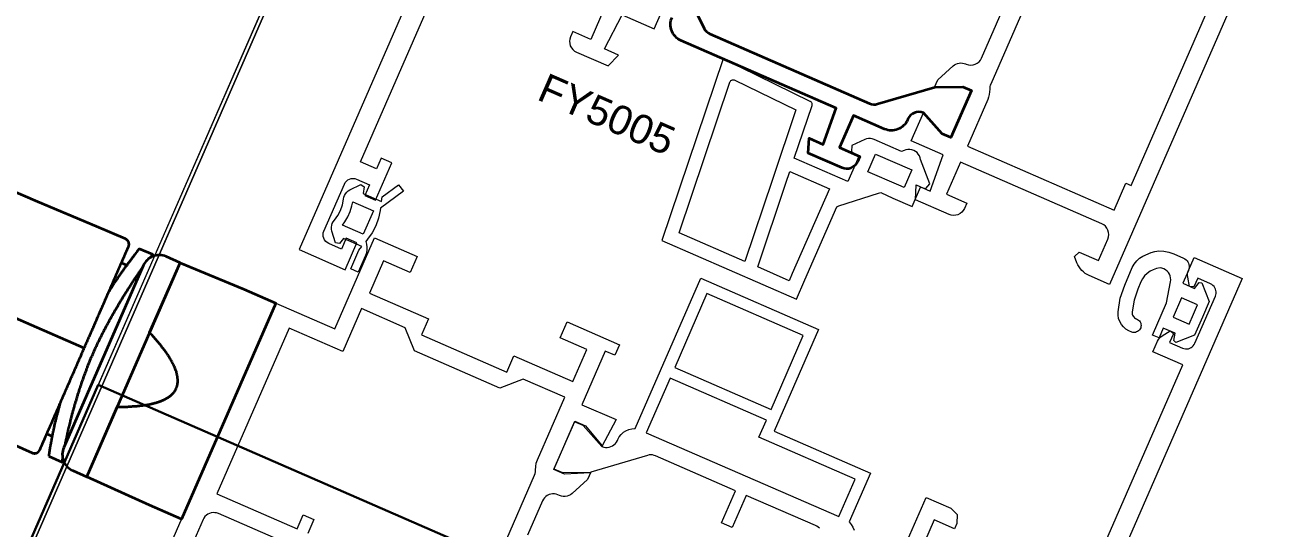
# Model space of a CAD drawing. Header units: millimetres. Extents: x -37281 to 954596, y -59787 to 956680.
# Drawn here: x 7308.6 to 7415.7, y -10762.8 to -10719.7 of the extents above; entities that cross this region are included whole.
import ezdxf

# ---------------------------------------------------------------- set-up
doc = ezdxf.new("R2010")
doc.units = ezdxf.units.MM
doc.header["$MEASUREMENT"] = 0
doc.linetypes.add('Dot & Dashed', pattern=[670.277762, 352.777767, -176.388884, 0, -141.111112])
for name, color, linetype, lineweight in [('0_Pen_No__2', 8, 'Continuous', 15), ('0_Pen_No__6', 7, 'Continuous', 35), ('0_Pen_No__7', 7, 'Continuous', 35), ('0_Pen_No__9', 7, 'Continuous', 13), ('New_A-20-M_Roof_Pen_No__93', 8, 'Continuous', 13), ('New_A-25-M_Curtain_Wall_Pen_No__90', 8, 'Continuous', 20), ('New_A-25-M_Wall_Ext_Pen_No__87', 8, 'Continuous', 20), ('New_ArchiCAD Windows_Pen_No__3', 7, 'Continuous', 18)]:
    doc.layers.add(name, color=color, linetype=linetype, lineweight=lineweight)
for name, color, linetype in [('New_A-20-M_Roof', 7, 'Continuous'), ('New_A-25-M_Curtain_Wall', 7, 'Continuous'), ('New_A-25-M_Wall_Ext', 7, 'Continuous'), ('New_ArchiCAD Windows', 7, 'Continuous')]:
    doc.layers.add(name, color=color, linetype=linetype)
doc.layers.add('New_A-25-M_Curtain_Wall_Pen_No__69', color=7, linetype='Continuous', lineweight=20, true_color=0x606060)
doc.layers.add('New_ArchiCAD Windows_Pen_No__23', color=7, linetype='Continuous', lineweight=30, true_color=0x2a2a2a)
doc.styles.add('GENERATED_STYLE_3', font='')
doc.styles.get('GENERATED_STYLE_3').set_extended_font_data('Arial')

# ---------------------------------------------------------------- blocks, each defined once
blk = doc.blocks.new('Wall_2_3', base_point=(10092.6, -4631.3))
at = {"layer": 'New_A-25-M_Wall_Ext_Pen_No__87', "linetype": 'Continuous', "flags": 128}
blk.add_lwpolyline([(10000.93, -4591.33), (2142.47, -22613.27)], dxfattribs=at)
blk = doc.blocks.new('Wall_4_3', base_point=(9982.59, -4632.6))
at = {"layer": 'New_A-25-M_Wall_Ext_Pen_No__87', "linetype": 'Continuous', "flags": 128}
blk.add_lwpolyline([(4871.77, -16353.33), (9982.59, -4632.6)], dxfattribs=at)
blk = doc.blocks.new('Triple Window 19[16]_3')
at = {"layer": 'New_ArchiCAD Windows_Pen_No__23', "linetype": 'Continuous'}
for p, q in [((7314.85, -10750.57), (7289.87, -10807.86)), ((7489.01, -10826.51), (7314.85, -10750.57))]:
    blk.add_line(p, q, dxfattribs=at)
at = {"layer": 'New_ArchiCAD Windows_Pen_No__3', "linetype": 'Continuous'}
blk.add_line((7652.4, -9976.46), (7314.85, -10750.57), dxfattribs=at)
blk = doc.blocks.new('Wall_139_3', base_point=(10165.92, -4712.54))
at = {"layer": 'New_ArchiCAD Windows', "color": 251, "linetype": 'Continuous', "lineweight": 20, "true_color": 0x606060}
blk.add_blockref('Triple Window 19[16]_3', (0, 0), dxfattribs=at)
blk = doc.blocks.new('Morph_1_3')
at = {"layer": 'New_A-20-M_Roof_Pen_No__93', "linetype": 'Continuous', "flags": 128}
blk.add_lwpolyline([(2064.53, -22792.01), (10012.82, -4564.06)], dxfattribs=at)
blk = doc.blocks.new('Beam_4_3', base_point=(10000.93, -4591.33))
at = {"layer": 'New_A-25-M_Curtain_Wall_Pen_No__69', "linetype": 'Dot & Dashed'}
blk.add_line((10000.93, -4591.33), (2142.47, -22613.27), dxfattribs=at)
at = {"layer": 'New_A-25-M_Curtain_Wall_Pen_No__90', "linetype": 'Continuous'}
blk.add_line((10000.93, -4591.33), (2142.47, -22613.27), dxfattribs=at)

msp = doc.modelspace()

# ---------------------------------------------------------------- linework, layer by layer
at = {"layer": '0_Pen_No__2', "linetype": 'Continuous', "flags": 128}
for points in [[(7396, -10592.31), (7332.05, -10738.97), (7335.99, -10740.69), (7336.99, -10738.4), (7336.07, -10738), (7335.67, -10738.92), (7334.58, -10738.44, -0.414214), (7334.16, -10737.39), (7335.92, -10733.35, -0.414214), (7336.97, -10732.94), (7338.07, -10733.42), (7337.67, -10734.34), (7338.59, -10734.73), (7339.99, -10731.53), (7339.07, -10731.13), (7338.67, -10732.04), (7337.3, -10731.44), (7345.09, -10713.57, -0.414214)], [(7445.41, -10641.13), (7401.44, -10741.96), (7399.7, -10741.2, -0.198912), (7398.64, -10740.1), (7398.43, -10739.57), (7398.83, -10739.18), (7400.48, -10739.9), (7401.28, -10738.07, 0.414214), (7400.77, -10736.75), (7388.67, -10731.48), (7387.47, -10734.23), (7389.21, -10734.99), (7389.01, -10735.45, -0.414214), (7387.69, -10735.96), (7384.81, -10734.7), (7384.88, -10733.43), (7386.08, -10733.95), (7387.2, -10730.84), (7384.45, -10729.64), (7385.49, -10727.26), (7387.11, -10729.05), (7387.84, -10729.37), (7389.6, -10725.34), (7388.86, -10725.02), (7386.45, -10725.06), (7386.73, -10724.42), (7388.04, -10723.23, -0.294108), (7389.11, -10723.06), (7389.17, -10723.08, 0.414214), (7390.48, -10722.56), (7423.74, -10646.3, 0.414214)], [(7426.16, -10644.99, 0.112281), (7425.9, -10645.35), (7391.26, -10724.79, 0.112281), (7391.17, -10725.22, -0.112281), (7391, -10726.12), (7389.27, -10730.1), (7401.82, -10735.58), (7402.82, -10733.29), (7403.28, -10733.49), (7440.45, -10648.24), (7439.99, -10648.04), (7440.99, -10645.75), (7429.31, -10640.65)], [(7358.23, -10718.21), (7357.03, -10720.96), (7355.48, -10720.28), (7355.28, -10720.74, 0.414214), (7355.79, -10722.05), (7358.5, -10723.23), (7359.38, -10722.31), (7358.18, -10721.78), (7359.7, -10718.85), (7362.45, -10720.05), (7363.49, -10717.66)]]:
    msp.add_lwpolyline(points, format="xyb", dxfattribs=at)
for points in [[(7320.86, -10764.64), (7330.05, -10743.56), (7335.09, -10745.76), (7338.49, -10737.96), (7342.16, -10739.56), (7341.56, -10740.94), (7339.27, -10739.94)], [(7400.04, -10766.44), (7407.71, -10748.84), (7405.15, -10747.72), (7405.54, -10746.81), (7405.62, -10746.68), (7405.71, -10746.55), (7405.82, -10746.45), (7405.94, -10746.36), (7406.62, -10745.94), (7406.9, -10746.2), (7406.58, -10746.93), (7407.68, -10747.41), (7407.8, -10747.45), (7407.93, -10747.47), (7408.05, -10747.47), (7408.18, -10747.46), (7408.3, -10747.42), (7408.41, -10747.36), (7408.51, -10747.29), (7408.6, -10747.21), (7408.68, -10747.11), (7408.74, -10746.99), (7410.5, -10742.96), (7410.54, -10742.84), (7410.56, -10742.72), (7410.56, -10742.59), (7410.54, -10742.47), (7410.51, -10742.35), (7410.45, -10742.24), (7410.38, -10742.13), (7410.29, -10742.04), (7410.19, -10741.97), (7410.08, -10741.91), (7408.98, -10741.43), (7408.66, -10742.16), (7408.28, -10742.12), (7408.13, -10741.34), (7408.11, -10741.19), (7408.11, -10741.04), (7408.14, -10740.89), (7408.19, -10740.75), (7408.67, -10739.65), (7412.79, -10741.45), (7381.21, -10813.87)], [(7339.27, -10739.94), (7338.07, -10742.69), (7343.11, -10744.89), (7342.51, -10746.26)], [(7376.59, -10762.85), (7376.49, -10762.76), (7376.38, -10762.68), (7376.25, -10762.61), (7370.33, -10760.03), (7369.13, -10762.78), (7368.21, -10762.38), (7369.41, -10759.63), (7362.57, -10756.64), (7362.43, -10756.6), (7362.3, -10756.57), (7362.16, -10756.56), (7362.02, -10756.57), (7361.88, -10756.6), (7357.01, -10758.04), (7356.99, -10758.09), (7354.76, -10758.2), (7353.84, -10757.8), (7355.64, -10753.68), (7356.56, -10754.08), (7357.99, -10755.79), (7357.97, -10755.84), (7358.12, -10755.89), (7358.27, -10755.92), (7358.43, -10755.92), (7358.58, -10755.9), (7358.73, -10755.85), (7358.88, -10755.79), (7359, -10755.7), (7359.12, -10755.59), (7359.21, -10755.46), (7359.29, -10755.32), (7359.33, -10755.23), (7359.45, -10755), (7359.61, -10754.8), (7359.81, -10754.62), (7360.03, -10754.49), (7360.28, -10754.39), (7360.53, -10754.34), (7360.82, -10754.31), (7366.44, -10741.42), (7376.52, -10745.82), (7372.72, -10754.53)], [(7349.54, -10764.42), (7352.2, -10758.31), (7352.25, -10758.17), (7352.28, -10758.02), (7352.28, -10757.87), (7352.3, -10757.57), (7352.35, -10757.27), (7352.45, -10756.98), (7354.79, -10751.62), (7351.22, -10750.06), (7349.24, -10750.83), (7341.91, -10747.64), (7341.13, -10745.66), (7337.38, -10744.02), (7335.78, -10747.69), (7331.19, -10745.69), (7325, -10759.9), (7331.87, -10762.9), (7332.39, -10761.71), (7333.31, -10762.11), (7332.79, -10763.3)], [(7342.51, -10746.26), (7349.84, -10749.46), (7350.44, -10748.08), (7355.48, -10750.28), (7356.68, -10747.53), (7354.39, -10746.53), (7354.99, -10745.16), (7359.48, -10747.12), (7359.08, -10748.03), (7358.26, -10747.67), (7356.26, -10752.26), (7359.19, -10753.54), (7357.97, -10755.84), (7356.35, -10754.04), (7355.62, -10753.72), (7353.86, -10757.76), (7354.59, -10758.08), (7357.01, -10758.04), (7356.73, -10758.68), (7355.41, -10759.87), (7355.28, -10759.97), (7355.14, -10760.04), (7354.98, -10760.1), (7354.82, -10760.12), (7354.66, -10760.12), (7354.5, -10760.09), (7354.34, -10760.04), (7354.2, -10759.98), (7354.05, -10759.93), (7353.9, -10759.9), (7353.74, -10759.9), (7353.59, -10759.92), (7353.44, -10759.96), (7353.29, -10760.03), (7353.17, -10760.12), (7353.05, -10760.23), (7352.96, -10760.36), (7352.88, -10760.5), (7351.61, -10763.43)], [(7409.39, -10744.76), (7408.72, -10746.29), (7407.12, -10746.92), (7406.94, -10746.77), (7407.04, -10746.14), (7406.03, -10745.7)], [(7372.05, -10753.58), (7363.8, -10749.98), (7361.76, -10754.66), (7378.26, -10761.85), (7379.66, -10758.64), (7371.41, -10755.04)], [(7371.41, -10755.04), (7372.05, -10753.58)], [(7372.72, -10754.53), (7380.97, -10758.13)], [(7380.97, -10758.13), (7379.15, -10762.3), (7379.32, -10762.53), (7379.46, -10762.76), (7379.56, -10763)], [(7383.94, -10764.33), (7385.74, -10760.2), (7387.85, -10761.12), (7388.38, -10761.67), (7388.37, -10762.44), (7388.17, -10762.9), (7386.42, -10762.14), (7385.22, -10764.89)], [(7337.23, -10766.87), (7325.13, -10761.59), (7324.98, -10761.54), (7324.83, -10761.52), (7324.67, -10761.51), (7324.52, -10761.53), (7324.37, -10761.58), (7324.23, -10761.65), (7324.1, -10761.74), (7323.98, -10761.85), (7323.89, -10761.97), (7323.82, -10762.11), (7323.02, -10763.94)]]:
    msp.add_lwpolyline(points, dxfattribs=at)
msp.add_lwpolyline([(7372.45, -10752.66), (7375.2, -10746.34), (7366.95, -10742.74), (7364.2, -10749.06)], close=True, dxfattribs=at)
at = {"layer": '0_Pen_No__6', "linetype": 'Continuous', "flags": 128}
msp.add_lwpolyline([(7364.46, -10715.45), (7366.71, -10720.01, 0.176327), (7367.21, -10720.48), (7380.89, -10726.45, 0.176327), (7381.57, -10726.49), (7386.46, -10725.04), (7388.86, -10725.02), (7389.6, -10725.34), (7387.84, -10729.37), (7387.11, -10729.05), (7385.49, -10727.26, 0.414214), (7384.17, -10727.77), (7384.13, -10727.87, -0.414214), (7382.16, -10728.64), (7379.5, -10727.48), (7378.3, -10730.23), (7380.04, -10730.99), (7379.84, -10731.45, -0.414214), (7378.53, -10731.97), (7375.64, -10730.71), (7375.72, -10729.43), (7376.92, -10729.96), (7378.03, -10726.84), (7364.74, -10721.05, -0.414214), (7363.97, -10719.07)], format="xyb", dxfattribs=at)
at = {"layer": '0_Pen_No__7', "linetype": 'Continuous', "flags": 128}
for points in [[(7306.71, -10755.28), (7309.18, -10756.38), (7309.2, -10756.39), (7309.22, -10756.4), (7309.23, -10756.4), (7309.25, -10756.41), (7309.27, -10756.41), (7309.29, -10756.42), (7309.31, -10756.42), (7309.33, -10756.42), (7309.35, -10756.42), (7309.37, -10756.43), (7309.38, -10756.43), (7309.4, -10756.43), (7309.42, -10756.42), (7309.44, -10756.42), (7309.46, -10756.42), (7309.48, -10756.42), (7309.5, -10756.41), (7309.52, -10756.41), (7309.53, -10756.4), (7309.55, -10756.4), (7309.57, -10756.39), (7309.59, -10756.38), (7309.61, -10756.38), (7309.62, -10756.37), (7309.64, -10756.36), (7309.66, -10756.35), (7309.67, -10756.34), (7309.69, -10756.33), (7309.7, -10756.31), (7309.72, -10756.3), (7309.73, -10756.29), (7309.74, -10756.28), (7309.76, -10756.26), (7309.77, -10756.25), (7309.78, -10756.23), (7309.79, -10756.22), (7309.8, -10756.2), (7309.81, -10756.19), (7309.82, -10756.17), (7309.83, -10756.15), (7309.84, -10756.13), (7309.85, -10756.12), (7309.85, -10756.11), (7309.86, -10756.1), (7309.86, -10756.09), (7309.86, -10756.08), (7309.87, -10756.07), (7309.87, -10756.06), (7309.88, -10756.05), (7309.88, -10756.04), (7309.89, -10756.03), (7309.89, -10756.02), (7309.9, -10756.01), (7309.9, -10756), (7309.9, -10755.99), (7309.91, -10755.98), (7309.91, -10755.96), (7309.92, -10755.95), (7309.92, -10755.94), (7309.93, -10755.93), (7309.93, -10755.92), (7309.94, -10755.91), (7309.94, -10755.9), (7309.94, -10755.89), (7309.95, -10755.88), (7309.95, -10755.87), (7309.96, -10755.86), (7309.96, -10755.85), (7309.97, -10755.84), (7309.97, -10755.83), (7309.98, -10755.82), (7309.98, -10755.8), (7309.99, -10755.79), (7310, -10755.78), (7310, -10755.76), (7310.01, -10755.75), (7310.01, -10755.74), (7310.02, -10755.72), (7310.02, -10755.72), (7310.03, -10755.71), (7310.03, -10755.7), (7310.04, -10755.69), (7310.04, -10755.68), (7310.04, -10755.67), (7310.05, -10755.66), (7310.05, -10755.65), (7310.06, -10755.64), (7310.06, -10755.63), (7310.07, -10755.62), (7310.07, -10755.61), (7310.07, -10755.6), (7310.08, -10755.59), (7310.08, -10755.57), (7310.09, -10755.56), (7310.09, -10755.55), (7310.1, -10755.54), (7310.1, -10755.53), (7310.11, -10755.52), (7310.11, -10755.51), (7310.12, -10755.5), (7310.12, -10755.49), (7310.13, -10755.47), (7310.13, -10755.46), (7310.14, -10755.45), (7310.14, -10755.44), (7310.15, -10755.43), (7310.15, -10755.41), (7310.16, -10755.4), (7310.17, -10755.39), (7310.17, -10755.37), (7310.18, -10755.36), (7310.18, -10755.35), (7310.19, -10755.33), (7310.2, -10755.32), (7310.2, -10755.3), (7310.21, -10755.28), (7310.22, -10755.26), (7310.23, -10755.25), (7310.23, -10755.24), (7310.24, -10755.23), (7310.24, -10755.22), (7310.24, -10755.21), (7310.25, -10755.2), (7310.25, -10755.19), (7310.26, -10755.18), (7310.26, -10755.17), (7310.27, -10755.16), (7310.27, -10755.15), (7310.27, -10755.14), (7310.28, -10755.13), (7310.28, -10755.12), (7310.29, -10755.1), (7310.29, -10755.09), (7310.3, -10755.08), (7310.3, -10755.07), (7310.31, -10755.06), (7310.31, -10755.05), (7310.32, -10755.04), (7310.32, -10755.02), (7310.33, -10755.01), (7310.34, -10755), (7310.34, -10754.99), (7310.35, -10754.97), (7310.35, -10754.96), (7310.36, -10754.95), (7310.36, -10754.93), (7310.37, -10754.92), (7310.38, -10754.91), (7310.38, -10754.89), (7310.39, -10754.88), (7310.39, -10754.87), (7310.4, -10754.85), (7310.41, -10754.84), (7310.41, -10754.82), (7310.42, -10754.81), (7310.42, -10754.79), (7310.43, -10754.78), (7310.44, -10754.76), (7310.44, -10754.75), (7310.45, -10754.73), (7310.46, -10754.72), (7310.46, -10754.7), (7310.47, -10754.69), (7310.48, -10754.67), (7310.49, -10754.65), (7310.49, -10754.64), (7310.5, -10754.62), (7310.51, -10754.61), (7310.51, -10754.59), (7310.52, -10754.57), (7310.53, -10754.56), (7310.54, -10754.54), (7310.54, -10754.52), (7310.55, -10754.5), (7310.56, -10754.49), (7310.57, -10754.47), (7310.57, -10754.45), (7310.58, -10754.43), (7310.59, -10754.41), (7310.6, -10754.4), (7310.61, -10754.38), (7310.61, -10754.36), (7310.62, -10754.34), (7310.63, -10754.32), (7310.64, -10754.3), (7310.65, -10754.28), (7310.66, -10754.26), (7310.66, -10754.25), (7310.67, -10754.23), (7310.68, -10754.21), (7310.69, -10754.19), (7310.7, -10754.17), (7310.71, -10754.15), (7310.72, -10754.13), (7310.72, -10754.11), (7310.73, -10754.09), (7310.74, -10754.06), (7310.75, -10754.04), (7310.76, -10754.02), (7310.77, -10754), (7310.78, -10753.98), (7310.79, -10753.96), (7310.8, -10753.94), (7310.81, -10753.92), (7310.82, -10753.89), (7310.83, -10753.87), (7310.84, -10753.85), (7310.85, -10753.83), (7310.86, -10753.81), (7310.87, -10753.78), (7310.88, -10753.76), (7310.89, -10753.74), (7310.9, -10753.71), (7310.91, -10753.69), (7310.92, -10753.67), (7310.93, -10753.64), (7310.94, -10753.62), (7310.95, -10753.6), (7310.96, -10753.57), (7310.97, -10753.55), (7310.98, -10753.52), (7310.99, -10753.5), (7311, -10753.48), (7311.01, -10753.45), (7311.02, -10753.43), (7311.03, -10753.4), (7311.04, -10753.38), (7311.05, -10753.35), (7311.07, -10753.33), (7311.08, -10753.3), (7311.09, -10753.27), (7311.1, -10753.25), (7311.11, -10753.22), (7311.12, -10753.2), (7311.13, -10753.17), (7311.14, -10753.14), (7311.16, -10753.12), (7311.17, -10753.09), (7311.18, -10753.06), (7311.19, -10753.03), (7311.2, -10753.01), (7311.22, -10752.98), (7311.23, -10752.95), (7311.24, -10752.93), (7311.25, -10752.9), (7311.26, -10752.87), (7311.28, -10752.84), (7311.29, -10752.81), (7311.3, -10752.79), (7311.31, -10752.76), (7311.33, -10752.73), (7311.34, -10752.7), (7311.35, -10752.67), (7311.36, -10752.64), (7311.38, -10752.61), (7311.39, -10752.58), (7311.4, -10752.55), (7311.41, -10752.53), (7311.43, -10752.5), (7311.44, -10752.47), (7311.45, -10752.44), (7311.47, -10752.41), (7311.48, -10752.38), (7311.49, -10752.35), (7311.51, -10752.32), (7311.52, -10752.29), (7311.53, -10752.26), (7311.54, -10752.22), (7311.56, -10752.19), (7311.57, -10752.16), (7311.59, -10752.13), (7311.6, -10752.1), (7311.61, -10752.07), (7311.63, -10752.04), (7311.64, -10752.01), (7311.65, -10751.98), (7311.67, -10751.94), (7311.68, -10751.91), (7311.7, -10751.88), (7311.71, -10751.85), (7311.72, -10751.81), (7311.74, -10751.78), (7311.75, -10751.75), (7311.77, -10751.72), (7311.78, -10751.68), (7311.79, -10751.65), (7311.81, -10751.62), (7311.82, -10751.59), (7311.84, -10751.55), (7311.85, -10751.52), (7311.87, -10751.48), (7311.88, -10751.45), (7311.9, -10751.42), (7311.91, -10751.38), (7311.93, -10751.35), (7311.94, -10751.31), (7311.96, -10751.28), (7311.97, -10751.25), (7311.99, -10751.21), (7312, -10751.18), (7312.02, -10751.14), (7312.03, -10751.11), (7312.05, -10751.07), (7312.06, -10751.03), (7312.08, -10751), (7312.1, -10750.96), (7312.11, -10750.93), (7312.13, -10750.89), (7312.14, -10750.86), (7312.16, -10750.82), (7312.17, -10750.78), (7312.19, -10750.75), (7312.21, -10750.71), (7312.22, -10750.67), (7312.24, -10750.64), (7312.25, -10750.6), (7312.27, -10750.56), (7312.29, -10750.53), (7312.3, -10750.49), (7312.32, -10750.45), (7312.33, -10750.42), (7312.35, -10750.38), (7312.37, -10750.34), (7312.38, -10750.3), (7312.4, -10750.27), (7312.42, -10750.23), (7312.43, -10750.19), (7312.45, -10750.15), (7312.46, -10750.12), (7312.48, -10750.08), (7312.5, -10750.04), (7312.51, -10750), (7312.53, -10749.96), (7312.55, -10749.93), (7312.56, -10749.89), (7312.58, -10749.85), (7312.6, -10749.81), (7312.61, -10749.77), (7312.63, -10749.73), (7312.65, -10749.7), (7312.66, -10749.66), (7312.68, -10749.62), (7312.7, -10749.58), (7312.72, -10749.54), (7312.73, -10749.5), (7312.75, -10749.46), (7312.77, -10749.42), (7312.78, -10749.39), (7312.8, -10749.35), (7312.82, -10749.31), (7312.83, -10749.27), (7312.85, -10749.23), (7312.87, -10749.19), (7312.89, -10749.15), (7312.9, -10749.11), (7312.92, -10749.07), (7312.94, -10749.03), (7312.96, -10748.99), (7312.97, -10748.95), (7312.99, -10748.91), (7313.01, -10748.87), (7313.03, -10748.83), (7313.04, -10748.79), (7313.06, -10748.75), (7313.08, -10748.71), (7313.1, -10748.67), (7313.11, -10748.63), (7313.13, -10748.59), (7313.15, -10748.55), (7313.17, -10748.5), (7313.19, -10748.46), (7313.2, -10748.42), (7313.22, -10748.38), (7313.24, -10748.34), (7313.26, -10748.3), (7313.27, -10748.26), (7313.29, -10748.22), (7313.31, -10748.17), (7313.33, -10748.13), (7313.35, -10748.09), (7313.37, -10748.05), (7313.38, -10748.01), (7313.4, -10747.97), (7313.42, -10747.92), (7313.44, -10747.88), (7313.46, -10747.84), (7313.47, -10747.8), (7313.49, -10747.76), (7313.51, -10747.72), (7313.53, -10747.67), (7313.55, -10747.63), (7313.57, -10747.59), (7313.58, -10747.55), (7313.6, -10747.51), (7313.62, -10747.46), (7313.64, -10747.42), (7313.66, -10747.38), (7313.68, -10747.34), (7313.69, -10747.3), (7313.71, -10747.25), (7313.73, -10747.21), (7313.75, -10747.17), (7313.77, -10747.13), (7313.79, -10747.09), (7313.8, -10747.05), (7313.82, -10747), (7313.84, -10746.96), (7313.86, -10746.92), (7313.88, -10746.88), (7313.89, -10746.84), (7313.91, -10746.8), (7313.93, -10746.75), (7313.95, -10746.71), (7313.97, -10746.67), (7313.99, -10746.63), (7314, -10746.59), (7314.02, -10746.55), (7314.04, -10746.5), (7314.06, -10746.46), (7314.08, -10746.42), (7314.09, -10746.38), (7314.11, -10746.34), (7314.13, -10746.3), (7314.15, -10746.26), (7314.16, -10746.22), (7314.18, -10746.18), (7314.2, -10746.14), (7314.22, -10746.1), (7314.23, -10746.06), (7314.25, -10746.02), (7314.27, -10745.98), (7314.29, -10745.94), (7314.31, -10745.9), (7314.32, -10745.86), (7314.34, -10745.82), (7314.36, -10745.78), (7314.37, -10745.74), (7314.39, -10745.7), (7314.41, -10745.66), (7314.43, -10745.62), (7314.44, -10745.58), (7314.46, -10745.54), (7314.48, -10745.5), (7314.49, -10745.46), (7314.51, -10745.42), (7314.53, -10745.38), (7314.55, -10745.34), (7314.56, -10745.3), (7314.58, -10745.26), (7314.6, -10745.23), (7314.61, -10745.19), (7314.63, -10745.15), (7314.65, -10745.11), (7314.66, -10745.07), (7314.68, -10745.03), (7314.7, -10744.99), (7314.71, -10744.96), (7314.73, -10744.92), (7314.75, -10744.88), (7314.76, -10744.84), (7314.78, -10744.8), (7314.8, -10744.77), (7314.81, -10744.73), (7314.83, -10744.69), (7314.85, -10744.65), (7314.86, -10744.62), (7314.88, -10744.58), (7314.9, -10744.54), (7314.91, -10744.5), (7314.93, -10744.47), (7314.94, -10744.43), (7314.96, -10744.39), (7314.98, -10744.36), (7314.99, -10744.32), (7315.01, -10744.28), (7315.02, -10744.24), (7315.04, -10744.21), (7315.06, -10744.17), (7315.07, -10744.13), (7315.09, -10744.1), (7315.1, -10744.06), (7315.12, -10744.03), (7315.14, -10743.99), (7315.15, -10743.95), (7315.17, -10743.92), (7315.18, -10743.88), (7315.2, -10743.85), (7315.21, -10743.81), (7315.23, -10743.77), (7315.25, -10743.74), (7315.26, -10743.7), (7315.28, -10743.67), (7315.29, -10743.63), (7315.31, -10743.6), (7315.32, -10743.56), (7315.34, -10743.53), (7315.35, -10743.5), (7315.37, -10743.46), (7315.38, -10743.43), (7315.4, -10743.39), (7315.41, -10743.36), (7315.43, -10743.33), (7315.44, -10743.29), (7315.45, -10743.26), (7315.47, -10743.23), (7315.48, -10743.19), (7315.5, -10743.16), (7315.51, -10743.13), (7315.53, -10743.09), (7315.54, -10743.06), (7315.55, -10743.03), (7315.57, -10743), (7315.58, -10742.97), (7315.6, -10742.93), (7315.61, -10742.9), (7315.62, -10742.87), (7315.64, -10742.84), (7315.65, -10742.81), (7315.67, -10742.77), (7315.68, -10742.74), (7315.69, -10742.71), (7315.71, -10742.68), (7315.72, -10742.65), (7315.73, -10742.62), (7315.75, -10742.59), (7315.76, -10742.56), (7315.77, -10742.53), (7315.79, -10742.5), (7315.8, -10742.47), (7315.81, -10742.44), (7315.83, -10742.41), (7315.84, -10742.38), (7315.85, -10742.35), (7315.86, -10742.32), (7315.88, -10742.29), (7315.89, -10742.26), (7315.9, -10742.23), (7315.92, -10742.2), (7315.93, -10742.17), (7315.94, -10742.14), (7315.95, -10742.12), (7315.97, -10742.09), (7315.98, -10742.06), (7315.99, -10742.03), (7316, -10742), (7316.01, -10741.98), (7316.03, -10741.95), (7316.04, -10741.92), (7316.05, -10741.89), (7316.06, -10741.86), (7316.07, -10741.84), (7316.09, -10741.81), (7316.1, -10741.78), (7316.11, -10741.76), (7316.12, -10741.73), (7316.13, -10741.7), (7316.14, -10741.68), (7316.16, -10741.65), (7316.17, -10741.62), (7316.18, -10741.6), (7316.19, -10741.57), (7316.2, -10741.55), (7316.21, -10741.52), (7316.22, -10741.49), (7316.24, -10741.47), (7316.25, -10741.44), (7316.26, -10741.42), (7316.27, -10741.39), (7316.28, -10741.37), (7316.29, -10741.34), (7316.3, -10741.32), (7316.31, -10741.3), (7316.32, -10741.27), (7316.33, -10741.25), (7316.34, -10741.22), (7316.35, -10741.2), (7316.36, -10741.18), (7316.37, -10741.15), (7316.38, -10741.13), (7316.39, -10741.11), (7316.4, -10741.08), (7316.41, -10741.06), (7316.42, -10741.04), (7316.43, -10741.02), (7316.44, -10740.99), (7316.45, -10740.97), (7316.46, -10740.95), (7316.47, -10740.93), (7316.48, -10740.91), (7316.49, -10740.89), (7316.5, -10740.86), (7316.51, -10740.84), (7316.52, -10740.82), (7316.53, -10740.8), (7316.54, -10740.78), (7316.54, -10740.76), (7316.55, -10740.74), (7316.56, -10740.72), (7316.57, -10740.7), (7316.58, -10740.68), (7316.59, -10740.66), (7316.6, -10740.64), (7316.61, -10740.62), (7316.61, -10740.6), (7316.62, -10740.58), (7316.63, -10740.56), (7316.64, -10740.54), (7316.65, -10740.52), (7316.66, -10740.5), (7316.66, -10740.49), (7316.67, -10740.47), (7316.68, -10740.45), (7316.69, -10740.43), (7316.7, -10740.41), (7316.7, -10740.39), (7316.71, -10740.38), (7316.72, -10740.36), (7316.73, -10740.34), (7316.73, -10740.32), (7316.74, -10740.31), (7316.75, -10740.29), (7316.76, -10740.27), (7316.76, -10740.26), (7316.77, -10740.24), (7316.78, -10740.22), (7316.79, -10740.21), (7316.79, -10740.19), (7316.8, -10740.17), (7316.81, -10740.16), (7316.81, -10740.14), (7316.82, -10740.13), (7316.83, -10740.11), (7316.83, -10740.1), (7316.84, -10740.08), (7316.85, -10740.07), (7316.85, -10740.05), (7316.86, -10740.04), (7316.87, -10740.02), (7316.87, -10740.01), (7316.88, -10739.99), (7316.88, -10739.98), (7316.89, -10739.96), (7316.9, -10739.95), (7316.9, -10739.94), (7316.91, -10739.92), (7316.91, -10739.91), (7316.92, -10739.9), (7316.93, -10739.88), (7316.93, -10739.87), (7316.94, -10739.86), (7316.94, -10739.85), (7316.95, -10739.83), (7316.95, -10739.82), (7316.96, -10739.81), (7316.96, -10739.8), (7316.97, -10739.79), (7316.97, -10739.77), (7316.98, -10739.76), (7316.98, -10739.75), (7316.99, -10739.74), (7316.99, -10739.73), (7317, -10739.72), (7317, -10739.71), (7317.01, -10739.7), (7317.01, -10739.69), (7317.02, -10739.68), (7317.02, -10739.67), (7317.03, -10739.66), (7317.03, -10739.65), (7317.03, -10739.64), (7317.04, -10739.63), (7317.04, -10739.62), (7317.05, -10739.61), (7317.05, -10739.59), (7317.06, -10739.57), (7317.07, -10739.55), (7317.08, -10739.54), (7317.08, -10739.52), (7317.09, -10739.51), (7317.1, -10739.49), (7317.1, -10739.48), (7317.11, -10739.46), (7317.12, -10739.45), (7317.12, -10739.44), (7317.13, -10739.42), (7317.13, -10739.41), (7317.14, -10739.4), (7317.14, -10739.39), (7317.15, -10739.38), (7317.15, -10739.37), (7317.16, -10739.35), (7317.16, -10739.34), (7317.17, -10739.33), (7317.17, -10739.32), (7317.18, -10739.31), (7317.18, -10739.3), (7317.19, -10739.29), (7317.19, -10739.28), (7317.2, -10739.26), (7317.2, -10739.25), (7317.21, -10739.24), (7317.21, -10739.23), (7317.21, -10739.22), (7317.22, -10739.21), (7317.22, -10739.2), (7317.23, -10739.19), (7317.23, -10739.18), (7317.24, -10739.17), (7317.24, -10739.16), (7317.24, -10739.15), (7317.25, -10739.14), (7317.25, -10739.13), (7317.26, -10739.12), (7317.26, -10739.11), (7317.27, -10739.1), (7317.27, -10739.08), (7317.28, -10739.07), (7317.29, -10739.06), (7317.29, -10739.05), (7317.3, -10739.03), (7317.3, -10739.02), (7317.31, -10739.01), (7317.31, -10739), (7317.32, -10738.99), (7317.32, -10738.98), (7317.33, -10738.96), (7317.33, -10738.95), (7317.34, -10738.94), (7317.34, -10738.93), (7317.35, -10738.92), (7317.35, -10738.91), (7317.35, -10738.9), (7317.36, -10738.89), (7317.36, -10738.88), (7317.37, -10738.87), (7317.37, -10738.86), (7317.38, -10738.85), (7317.38, -10738.84), (7317.39, -10738.83), (7317.39, -10738.82), (7317.4, -10738.81), (7317.4, -10738.8), (7317.4, -10738.79), (7317.41, -10738.78), (7317.41, -10738.77), (7317.42, -10738.76), (7317.42, -10738.75), (7317.43, -10738.74), (7317.43, -10738.73), (7317.43, -10738.72), (7317.44, -10738.71), (7317.44, -10738.7), (7317.45, -10738.69), (7317.45, -10738.68), (7317.45, -10738.67), (7317.46, -10738.66), (7317.46, -10738.65), (7317.46, -10738.63), (7317.46, -10738.62), (7317.47, -10738.61), (7317.47, -10738.6), (7317.47, -10738.59), (7317.47, -10738.58), (7317.47, -10738.57), (7317.47, -10738.56), (7317.48, -10738.55), (7317.48, -10738.54), (7317.48, -10738.52), (7317.48, -10738.51), (7317.48, -10738.5), (7317.48, -10738.49), (7317.47, -10738.48), (7317.47, -10738.47), (7317.47, -10738.46), (7317.47, -10738.45), (7317.47, -10738.44), (7317.47, -10738.42), (7317.46, -10738.41), (7317.46, -10738.4), (7317.46, -10738.39), (7317.46, -10738.38), (7317.45, -10738.37), (7317.45, -10738.36), (7317.45, -10738.35), (7317.44, -10738.34), (7317.44, -10738.33), (7317.43, -10738.32), (7317.43, -10738.31), (7317.42, -10738.3), (7317.42, -10738.29), (7317.41, -10738.28), (7317.41, -10738.27), (7317.4, -10738.26), (7317.4, -10738.25), (7317.39, -10738.24), (7317.39, -10738.23), (7317.38, -10738.22), (7317.37, -10738.21), (7317.37, -10738.2), (7317.36, -10738.2), (7317.35, -10738.19), (7317.34, -10738.18), (7317.34, -10738.17), (7317.33, -10738.16), (7317.32, -10738.16), (7317.31, -10738.15), (7317.3, -10738.14), (7317.29, -10738.13), (7317.29, -10738.13), (7317.28, -10738.12), (7317.27, -10738.11), (7317.26, -10738.11), (7317.25, -10738.1), (7317.24, -10738.09), (7317.23, -10738.09), (7317.22, -10738.08), (7317.21, -10738.08), (7317.2, -10738.07), (7317.19, -10738.07), (7317.18, -10738.06), (7317.17, -10738.06), (7314.68, -10737), (7312.18, -10735.93), (7309.68, -10734.87), (7307.17, -10733.8)], [(7318.34, -10738.9), (7318.34, -10738.91), (7318.33, -10738.92), (7318.32, -10738.93), (7318.31, -10738.94), (7318.3, -10738.96), (7318.29, -10738.97), (7318.29, -10738.98), (7318.28, -10738.98), (7318.27, -10738.99), (7318.26, -10739), (7318.26, -10739.02), (7318.25, -10739.03), (7318.24, -10739.04), (7318.23, -10739.05), (7318.22, -10739.06), (7318.21, -10739.08), (7318.2, -10739.09), (7318.19, -10739.1), (7318.18, -10739.12), (7318.17, -10739.13), (7318.16, -10739.15), (7318.14, -10739.16), (7318.13, -10739.18), (7318.12, -10739.2), (7318.11, -10739.21), (7318.09, -10739.23), (7318.08, -10739.25), (7318.07, -10739.27), (7318.05, -10739.28), (7318.04, -10739.3), (7318.03, -10739.32), (7318.01, -10739.34), (7318, -10739.36), (7317.98, -10739.38), (7317.97, -10739.4), (7317.95, -10739.42), (7317.93, -10739.45), (7317.92, -10739.47), (7317.9, -10739.49), (7317.88, -10739.51), (7317.87, -10739.53), (7317.85, -10739.56), (7317.83, -10739.58), (7317.81, -10739.61), (7317.8, -10739.63), (7317.78, -10739.65), (7317.76, -10739.68), (7317.74, -10739.71), (7317.72, -10739.73), (7317.7, -10739.76), (7317.68, -10739.78), (7317.66, -10739.81), (7317.64, -10739.84), (7317.62, -10739.86), (7317.6, -10739.89), (7317.58, -10739.92), (7317.55, -10739.95), (7317.53, -10739.98), (7317.51, -10740.01), (7317.49, -10740.04), (7317.46, -10740.07), (7317.44, -10740.11), (7317.41, -10740.14), (7317.39, -10740.18), (7317.36, -10740.21), (7317.33, -10740.25), (7317.31, -10740.28), (7317.28, -10740.32), (7317.25, -10740.36), (7317.22, -10740.4), (7317.19, -10740.44), (7317.16, -10740.48), (7317.13, -10740.52), (7317.1, -10740.56), (7317.07, -10740.61), (7317.04, -10740.65), (7317, -10740.7), (7316.97, -10740.74), (7316.94, -10740.79), (7316.9, -10740.84), (7316.87, -10740.89), (7316.83, -10740.93), (7316.8, -10740.99), (7316.76, -10741.04), (7316.72, -10741.09), (7316.69, -10741.14), (7316.65, -10741.2), (7316.61, -10741.25), (7316.57, -10741.31), (7316.53, -10741.37), (7316.49, -10741.43), (7316.45, -10741.49), (7316.41, -10741.55), (7316.37, -10741.61), (7316.33, -10741.67), (7316.28, -10741.74), (7316.24, -10741.8), (7316.2, -10741.86), (7316.16, -10741.93), (7316.11, -10742), (7316.07, -10742.06), (7316.03, -10742.13), (7315.99, -10742.2), (7315.94, -10742.27), (7315.9, -10742.33), (7315.85, -10742.4), (7315.81, -10742.47), (7315.77, -10742.55)], [(7319.28, -10739.67), (7319.28, -10739.66), (7319.29, -10739.66), (7319.3, -10739.65), (7319.3, -10739.64), (7319.31, -10739.62), (7319.33, -10739.61), (7319.34, -10739.59), (7319.35, -10739.58), (7319.36, -10739.57), (7319.37, -10739.55), (7319.38, -10739.54), (7319.39, -10739.53), (7319.4, -10739.52), (7319.41, -10739.51), (7319.42, -10739.5), (7319.43, -10739.49), (7319.44, -10739.48), (7319.45, -10739.47), (7319.46, -10739.46), (7319.46, -10739.45), (7319.47, -10739.44), (7319.48, -10739.43), (7319.49, -10739.42), (7319.5, -10739.42), (7319.51, -10739.41), (7319.51, -10739.4), (7318.36, -10738.9)], [(7313.64, -10747.42), (7313.18, -10747.22), (7298.06, -10740.63)], [(7312.03, -10755.62), (7312.04, -10755.58), (7312.04, -10755.54), (7312.05, -10755.5), (7312.06, -10755.45), (7312.07, -10755.41), (7312.08, -10755.36), (7312.09, -10755.32), (7312.1, -10755.28), (7312.11, -10755.23), (7312.12, -10755.18), (7312.13, -10755.14), (7312.14, -10755.09), (7312.15, -10755.04), (7312.16, -10755), (7312.17, -10754.95), (7312.18, -10754.9), (7312.19, -10754.85), (7312.2, -10754.8), (7312.21, -10754.75), (7312.22, -10754.7), (7312.23, -10754.65), (7312.25, -10754.6), (7312.26, -10754.55), (7312.27, -10754.5), (7312.28, -10754.44), (7312.29, -10754.39), (7312.31, -10754.34), (7312.32, -10754.28), (7312.33, -10754.23), (7312.34, -10754.17), (7312.36, -10754.12), (7312.37, -10754.06), (7312.38, -10754.01), (7312.4, -10753.95), (7312.41, -10753.89), (7312.43, -10753.84), (7312.44, -10753.78), (7312.46, -10753.72), (7312.47, -10753.67), (7312.48, -10753.61), (7312.5, -10753.55), (7312.51, -10753.49), (7312.53, -10753.43), (7312.54, -10753.37), (7312.56, -10753.31), (7312.58, -10753.25), (7312.59, -10753.19), (7312.61, -10753.13), (7312.62, -10753.07), (7312.64, -10753), (7312.66, -10752.94), (7312.67, -10752.88), (7312.69, -10752.82), (7312.71, -10752.76), (7312.73, -10752.69), (7312.74, -10752.63), (7312.76, -10752.57), (7312.78, -10752.5), (7312.8, -10752.44), (7312.82, -10752.37), (7312.83, -10752.31), (7312.85, -10752.24), (7312.87, -10752.18), (7312.89, -10752.11), (7312.91, -10752.05), (7312.93, -10751.98), (7312.95, -10751.92), (7312.97, -10751.85), (7312.99, -10751.78), (7313.01, -10751.72), (7313.03, -10751.65), (7313.05, -10751.58), (7313.07, -10751.52), (7313.09, -10751.45), (7313.11, -10751.38), (7313.13, -10751.31), (7313.15, -10751.25), (7313.17, -10751.18), (7313.2, -10751.11), (7313.22, -10751.04), (7313.24, -10750.97), (7313.26, -10750.9), (7313.28, -10750.84), (7313.31, -10750.77), (7313.33, -10750.7), (7313.35, -10750.63), (7313.38, -10750.56), (7313.4, -10750.49), (7313.42, -10750.42), (7313.45, -10750.35), (7313.47, -10750.28), (7313.49, -10750.21), (7313.52, -10750.14), (7313.54, -10750.07), (7313.57, -10750), (7313.59, -10749.93), (7313.62, -10749.86), (7313.64, -10749.79), (7313.67, -10749.72), (7313.69, -10749.65), (7313.72, -10749.58), (7313.75, -10749.51), (7313.77, -10749.44), (7313.8, -10749.37), (7313.83, -10749.3), (7313.85, -10749.22), (7313.88, -10749.15), (7313.91, -10749.08), (7313.93, -10749.01), (7313.96, -10748.94), (7313.99, -10748.87), (7314.02, -10748.8), (7314.05, -10748.73), (7314.07, -10748.66), (7314.1, -10748.59), (7314.13, -10748.52), (7314.16, -10748.44), (7314.19, -10748.37), (7314.22, -10748.3), (7314.25, -10748.23), (7314.28, -10748.16), (7314.31, -10748.09), (7314.34, -10748.02), (7314.37, -10747.95), (7314.4, -10747.88), (7314.43, -10747.81), (7314.46, -10747.74), (7314.49, -10747.67), (7314.52, -10747.6), (7314.56, -10747.53), (7314.59, -10747.46), (7314.62, -10747.39), (7314.65, -10747.32), (7314.68, -10747.25), (7314.72, -10747.18), (7314.75, -10747.11), (7314.78, -10747.04), (7314.81, -10746.97), (7314.85, -10746.9), (7314.88, -10746.83), (7314.91, -10746.76), (7314.95, -10746.7), (7314.98, -10746.63), (7315.01, -10746.56), (7315.05, -10746.49), (7315.08, -10746.42), (7315.12, -10746.36), (7315.15, -10746.29), (7315.18, -10746.22), (7315.22, -10746.15), (7315.25, -10746.09), (7315.29, -10746.02), (7315.32, -10745.95), (7315.36, -10745.89), (7315.39, -10745.82), (7315.43, -10745.75), (7315.46, -10745.69), (7315.49, -10745.62), (7315.53, -10745.55), (7315.56, -10745.49), (7315.6, -10745.42), (7315.63, -10745.36), (7315.67, -10745.29), (7315.71, -10745.23), (7315.74, -10745.17), (7315.78, -10745.1), (7315.81, -10745.04), (7315.85, -10744.97), (7315.88, -10744.91), (7315.92, -10744.85), (7315.95, -10744.78), (7315.99, -10744.72), (7316.02, -10744.66), (7316.06, -10744.6), (7316.09, -10744.53), (7316.13, -10744.47), (7316.16, -10744.41), (7316.2, -10744.35), (7316.23, -10744.29), (7316.27, -10744.23), (7316.3, -10744.17), (7316.34, -10744.1), (7316.37, -10744.04), (7316.41, -10743.99), (7316.44, -10743.93), (7316.48, -10743.87), (7316.51, -10743.81), (7316.55, -10743.75), (7316.58, -10743.69), (7316.62, -10743.63), (7316.65, -10743.57), (7316.69, -10743.52), (7316.72, -10743.46), (7316.75, -10743.4), (7316.79, -10743.35), (7316.82, -10743.29), (7316.86, -10743.23), (7316.89, -10743.18), (7316.92, -10743.12), (7316.96, -10743.07), (7316.99, -10743.01), (7317.02, -10742.96), (7317.06, -10742.91), (7317.09, -10742.85), (7317.12, -10742.8), (7317.16, -10742.75), (7317.19, -10742.69), (7317.22, -10742.64), (7317.25, -10742.59), (7317.29, -10742.54), (7317.32, -10742.49), (7317.35, -10742.44), (7317.38, -10742.39), (7317.41, -10742.34), (7317.44, -10742.29), (7317.47, -10742.24), (7317.51, -10742.19), (7317.54, -10742.14), (7317.57, -10742.1), (7317.6, -10742.05), (7317.63, -10742), (7317.66, -10741.95), (7317.69, -10741.91), (7317.72, -10741.86), (7317.75, -10741.82), (7317.78, -10741.77), (7317.81, -10741.73), (7317.84, -10741.68), (7317.87, -10741.64), (7317.89, -10741.59), (7317.92, -10741.55), (7317.95, -10741.51), (7317.98, -10741.46), (7318.01, -10741.42), (7318.04, -10741.38), (7318.06, -10741.34), (7318.09, -10741.3), (7318.12, -10741.26), (7318.15, -10741.22), (7318.17, -10741.18), (7318.2, -10741.14), (7318.23, -10741.1), (7318.25, -10741.06), (7318.28, -10741.02), (7318.31, -10740.98), (7318.33, -10740.95), (7318.36, -10740.91), (7318.38, -10740.87), (7318.41, -10740.84), (7318.43, -10740.8), (7318.46, -10740.77), (7318.48, -10740.73), (7318.51, -10740.7), (7318.53, -10740.66), (7318.56, -10740.63), (7318.58, -10740.6)], [(7316.84, -10740.09), (7317.3, -10740.29)], [(7318.44, -10740.79), (7318.49, -10740.81)], [(7311.56, -10752.2), (7311.54, -10752.27), (7311.52, -10752.33), (7311.5, -10752.39), (7311.49, -10752.45), (7311.47, -10752.52), (7311.45, -10752.58), (7311.43, -10752.64), (7311.42, -10752.71), (7311.4, -10752.77), (7311.38, -10752.83), (7311.37, -10752.9), (7311.35, -10752.96), (7311.33, -10753.02), (7311.32, -10753.09), (7311.3, -10753.15), (7311.28, -10753.21), (7311.27, -10753.28), (7311.25, -10753.34), (7311.24, -10753.41), (7311.22, -10753.47), (7311.2, -10753.53), (7311.19, -10753.6), (7311.17, -10753.66), (7311.16, -10753.72), (7311.14, -10753.78), (7311.13, -10753.85), (7311.11, -10753.91), (7311.1, -10753.97), (7311.08, -10754.04), (7311.07, -10754.1), (7311.06, -10754.16), (7311.04, -10754.22), (7311.03, -10754.28), (7311.02, -10754.34), (7311, -10754.4), (7310.99, -10754.46), (7310.98, -10754.52), (7310.96, -10754.58), (7310.95, -10754.64), (7310.94, -10754.69), (7310.93, -10754.75), (7310.92, -10754.8), (7310.91, -10754.86), (7310.9, -10754.91), (7310.89, -10754.97), (7310.88, -10755.02), (7310.87, -10755.07), (7310.86, -10755.12), (7310.85, -10755.17), (7310.84, -10755.22), (7310.83, -10755.27), (7310.82, -10755.32), (7310.81, -10755.36), (7310.8, -10755.41), (7310.79, -10755.46), (7310.78, -10755.5), (7310.78, -10755.54), (7310.77, -10755.59), (7310.76, -10755.63), (7310.75, -10755.67), (7310.75, -10755.71), (7310.74, -10755.75), (7310.73, -10755.79), (7310.73, -10755.83), (7310.72, -10755.87), (7310.71, -10755.91), (7310.71, -10755.94), (7310.7, -10755.98), (7310.7, -10756.01), (7310.69, -10756.05), (7310.69, -10756.08), (7310.68, -10756.11), (7310.68, -10756.14), (7310.67, -10756.17), (7310.67, -10756.2), (7310.66, -10756.23), (7310.66, -10756.26), (7310.65, -10756.29), (7310.65, -10756.31), (7310.65, -10756.34), (7310.64, -10756.36), (7310.64, -10756.39), (7310.64, -10756.41), (7310.63, -10756.43), (7310.63, -10756.45), (7310.63, -10756.47), (7310.62, -10756.49), (7310.62, -10756.51), (7310.62, -10756.53), (7310.62, -10756.54), (7310.61, -10756.56), (7310.61, -10756.57), (7310.61, -10756.59), (7310.61, -10756.6), (7310.61, -10756.61), (7310.61, -10756.62), (7310.6, -10756.64), (7310.6, -10756.66), (7310.6, -10756.67), (7310.6, -10756.68)], [(7310.44, -10754.76), (7310.89, -10754.95)], [(7312.06, -10755.46), (7312.09, -10755.47)], [(7310.61, -10756.68), (7311.76, -10757.19), (7311.76, -10757.17), (7311.76, -10757.16), (7311.76, -10757.15), (7311.76, -10757.14), (7311.77, -10757.13), (7311.77, -10757.12), (7311.77, -10757.11), (7311.77, -10757.09), (7311.77, -10757.08), (7311.77, -10757.06), (7311.78, -10757.04), (7311.78, -10757.03), (7311.78, -10757.02), (7311.78, -10757.01), (7311.78, -10757), (7311.78, -10756.99), (7311.79, -10756.98), (7311.79, -10756.96), (7311.79, -10756.95), (7311.79, -10756.93), (7311.8, -10756.92), (7311.8, -10756.9), (7311.8, -10756.89), (7311.8, -10756.87)]]:
    msp.add_lwpolyline(points, dxfattribs=at)
msp.add_lwpolyline([(7316.47, -10752.44), (7316.56, -10752.44), (7316.65, -10752.44), (7316.74, -10752.44), (7316.82, -10752.44), (7316.91, -10752.44), (7317, -10752.44), (7317.09, -10752.44), (7317.18, -10752.43), (7317.27, -10752.43), (7317.35, -10752.43), (7317.44, -10752.42), (7317.53, -10752.42), (7317.62, -10752.41), (7317.7, -10752.41), (7317.79, -10752.4), (7317.88, -10752.4), (7317.96, -10752.39), (7318.05, -10752.38), (7318.14, -10752.38), (7318.22, -10752.37), (7318.31, -10752.36), (7318.39, -10752.35), (7318.48, -10752.34), (7318.57, -10752.33), (7318.65, -10752.32), (7318.69, -10752.31), (7318.74, -10752.31), (7318.82, -10752.29), (7318.91, -10752.28), (7319, -10752.27), (7319.09, -10752.25), (7319.13, -10752.24), (7319.17, -10752.23), (7319.22, -10752.23), (7319.26, -10752.22), (7319.31, -10752.21), (7319.35, -10752.2), (7319.39, -10752.19), (7319.44, -10752.18), (7319.48, -10752.17), (7319.53, -10752.16), (7319.57, -10752.15), (7319.61, -10752.14), (7319.66, -10752.13), (7319.7, -10752.11), (7319.74, -10752.1), (7319.79, -10752.09), (7319.83, -10752.08), (7319.87, -10752.06), (7319.91, -10752.05), (7319.96, -10752.04), (7320, -10752.02), (7320.04, -10752.01), (7320.08, -10751.99), (7320.12, -10751.98), (7320.17, -10751.96), (7320.21, -10751.95), (7320.25, -10751.93), (7320.29, -10751.92), (7320.33, -10751.9), (7320.37, -10751.88), (7320.41, -10751.87), (7320.45, -10751.85), (7320.48, -10751.83), (7320.52, -10751.81), (7320.56, -10751.79), (7320.6, -10751.77), (7320.64, -10751.75), (7320.67, -10751.73), (7320.71, -10751.71), (7320.75, -10751.69), (7320.78, -10751.67), (7320.82, -10751.65), (7320.85, -10751.62), (7320.89, -10751.6), (7320.92, -10751.58), (7320.95, -10751.55), (7320.98, -10751.53), (7321.02, -10751.5), (7321.05, -10751.48), (7321.08, -10751.45), (7321.11, -10751.42), (7321.14, -10751.39), (7321.17, -10751.37), (7321.2, -10751.34), (7321.23, -10751.31), (7321.25, -10751.28), (7321.27, -10751.26), (7321.28, -10751.25), (7321.29, -10751.23), (7321.31, -10751.22), (7321.32, -10751.2), (7321.33, -10751.18), (7321.34, -10751.17), (7321.36, -10751.15), (7321.37, -10751.13), (7321.38, -10751.12), (7321.39, -10751.1), (7321.4, -10751.08), (7321.41, -10751.07), (7321.42, -10751.05), (7321.43, -10751.03), (7321.45, -10751.01), (7321.46, -10750.99), (7321.47, -10750.98), (7321.48, -10750.96), (7321.49, -10750.94), (7321.5, -10750.92), (7321.5, -10750.9), (7321.51, -10750.88), (7321.52, -10750.86), (7321.53, -10750.84), (7321.54, -10750.82), (7321.55, -10750.8), (7321.55, -10750.78), (7321.56, -10750.76), (7321.57, -10750.74), (7321.58, -10750.72), (7321.58, -10750.7), (7321.59, -10750.68), (7321.59, -10750.66), (7321.6, -10750.64), (7321.6, -10750.62), (7321.61, -10750.6), (7321.61, -10750.58), (7321.62, -10750.56), (7321.62, -10750.54), (7321.63, -10750.52), (7321.63, -10750.5), (7321.63, -10750.48), (7321.64, -10750.46), (7321.64, -10750.44), (7321.64, -10750.42), (7321.64, -10750.4), (7321.65, -10750.38), (7321.65, -10750.34), (7321.65, -10750.3), (7321.65, -10750.26), (7321.65, -10750.22), (7321.65, -10750.17), (7321.65, -10750.13), (7321.65, -10750.09), (7321.65, -10750.05), (7321.64, -10750.01), (7321.64, -10749.97), (7321.64, -10749.93), (7321.63, -10749.89), (7321.62, -10749.85), (7321.62, -10749.81), (7321.61, -10749.77), (7321.6, -10749.73), (7321.59, -10749.69), (7321.58, -10749.64), (7321.57, -10749.6), (7321.56, -10749.56), (7321.55, -10749.52), (7321.54, -10749.48), (7321.53, -10749.44), (7321.51, -10749.4), (7321.5, -10749.36), (7321.49, -10749.32), (7321.47, -10749.28), (7321.46, -10749.24), (7321.44, -10749.2), (7321.42, -10749.15), (7321.41, -10749.11), (7321.39, -10749.07), (7321.37, -10749.03), (7321.36, -10748.99), (7321.34, -10748.95), (7321.32, -10748.91), (7321.3, -10748.87), (7321.28, -10748.83), (7321.26, -10748.79), (7321.24, -10748.75), (7321.22, -10748.71), (7321.2, -10748.67), (7321.18, -10748.63), (7321.16, -10748.59), (7321.14, -10748.55), (7321.12, -10748.51), (7321.09, -10748.47), (7321.07, -10748.44), (7321.05, -10748.4), (7321.03, -10748.36), (7321, -10748.32), (7320.98, -10748.28), (7320.96, -10748.24), (7320.93, -10748.2), (7320.91, -10748.17), (7320.88, -10748.13), (7320.84, -10748.05), (7320.79, -10747.98), (7320.74, -10747.91), (7320.69, -10747.83), (7320.66, -10747.8), (7320.64, -10747.76), (7320.59, -10747.69), (7320.54, -10747.62), (7320.49, -10747.55), (7320.43, -10747.48), (7320.38, -10747.42), (7320.33, -10747.35), (7320.28, -10747.28), (7320.22, -10747.21), (7320.17, -10747.14), (7320.11, -10747.07), (7320.06, -10747.01), (7320, -10746.94), (7319.95, -10746.87), (7319.89, -10746.81), (7319.83, -10746.74), (7319.78, -10746.67), (7319.72, -10746.61), (7319.66, -10746.54), (7319.6, -10746.47), (7319.54, -10746.41), (7319.48, -10746.34), (7319.42, -10746.28), (7319.36, -10746.21), (7319.3, -10746.15), (7319.24, -10746.08), (7321.85, -10740.09), (7320.66, -10739.57, 0.414214), (7318.69, -10740.35), (7311.89, -10755.93, 0.414214), (7312.67, -10757.91), (7313.86, -10758.43), (7321.85, -10740.09), (7327.3, -10742.36), (7330.05, -10743.56), (7321.98, -10762.08), (7319.23, -10760.88), (7313.86, -10758.43)], format="xyb", close=True, dxfattribs=at)
at = {"layer": '0_Pen_No__9', "linetype": 'Continuous', "flags": 128}
for points in [[(7382.89, -10734.55), (7384.54, -10735.27), (7385.26, -10733.62), (7385.71, -10733.73), (7386.06, -10733.33), (7385.25, -10731.26), (7385.22, -10731.1), (7385.15, -10730.94), (7385.06, -10730.79), (7384.95, -10730.66), (7384.82, -10730.55), (7384.67, -10730.47), (7384.51, -10730.41), (7384.34, -10730.38), (7384.17, -10730.38), (7384, -10730.41), (7383.84, -10730.47), (7383.63, -10730.56), (7381.28, -10729.54), (7381.12, -10729.48), (7380.96, -10729.46), (7380.79, -10729.46), (7380.62, -10729.49), (7380.47, -10729.54), (7379.37, -10730.04), (7379.33, -10730.56), (7379.96, -10730.98), (7379.02, -10733.14), (7374.44, -10731.14), (7375.96, -10726.63), (7375.97, -10726.58), (7375.97, -10726.54), (7375.97, -10726.49), (7375.96, -10726.44), (7375.94, -10726.4), (7375.91, -10726.36), (7375.88, -10726.32), (7375.84, -10726.29), (7375.8, -10726.27), (7368.34, -10722.61), (7363.11, -10738.2), (7374.63, -10743.22), (7375.35, -10741.56)], [(7373.72, -10733.28), (7374.06, -10732.28), (7377.45, -10733.76), (7374.27, -10741.03)], [(7374.27, -10741.03), (7374.01, -10741.64), (7371.31, -10740.46), (7373.72, -10733.28)], [(7375.35, -10741.56), (7378.08, -10735.3), (7378.26, -10735.22), (7381.66, -10734.14), (7381.84, -10734.09), (7382.89, -10734.55)], [(7406.03, -10745.7), (7405.67, -10746.53), (7405.12, -10746.29), (7406.32, -10743.54), (7406.65, -10741.72), (7406.67, -10741.56), (7406.66, -10741.39), (7406.62, -10741.23), (7406.56, -10741.07), (7406.47, -10740.93), (7406.36, -10740.81), (7406.22, -10740.71), (7406.08, -10740.63), (7405.92, -10740.57), (7405.76, -10740.54), (7405.46, -10740.6), (7405.17, -10740.69), (7404.9, -10740.83), (7404.66, -10741.01), (7404.44, -10741.22), (7404.26, -10741.47), (7404.12, -10741.73), (7403.85, -10742.36), (7403.53, -10743.31), (7403.37, -10744.3), (7403.37, -10744.39), (7403.38, -10744.49), (7403.41, -10744.58), (7403.46, -10744.66), (7403.51, -10744.74), (7403.58, -10744.81), (7403.66, -10744.86), (7403.75, -10744.9), (7403.84, -10744.95), (7403.92, -10745.01), (7403.99, -10745.08), (7404.05, -10745.17), (7404.1, -10745.26), (7404.12, -10745.36), (7404.13, -10745.47), (7404.12, -10745.57), (7404.1, -10745.67), (7404.05, -10745.77), (7403.99, -10745.85), (7403.92, -10745.93), (7403.84, -10745.99), (7403.75, -10746.03), (7403.65, -10746.06), (7403.54, -10746.07), (7403.44, -10746.07), (7403.34, -10746.05), (7403.08, -10745.94), (7402.84, -10745.79), (7402.63, -10745.6), (7402.45, -10745.38), (7402.31, -10745.13), (7402.21, -10744.87), (7402.16, -10744.59), (7402.16, -10744.3), (7402.35, -10743.14), (7402.73, -10742.02), (7403.38, -10740.51), (7403.55, -10740.21), (7403.76, -10739.94), (7404.01, -10739.71), (7404.29, -10739.53), (7404.99, -10739.22), (7405.31, -10739.12), (7405.65, -10739.09), (7406.09, -10739.11), (7406.52, -10739.19), (7406.93, -10739.33), (7407.77, -10739.7), (7407.88, -10739.76), (7407.98, -10739.84), (7408.07, -10739.93), (7408.14, -10740.03), (7408.2, -10740.14), (7408.23, -10740.26), (7408.25, -10740.39), (7408.25, -10740.51), (7408.23, -10740.64), (7408.19, -10740.75), (7407.71, -10741.85), (7408.71, -10742.29), (7409.11, -10741.8), (7409.34, -10741.83), (7409.97, -10743.43), (7409.39, -10744.76)]]:
    msp.add_lwpolyline(points, dxfattribs=at)
for points in [[(7372.57, -10732.96), (7370.21, -10739.98), (7364.59, -10737.54), (7368.93, -10724.62), (7368.95, -10724.57), (7368.98, -10724.53), (7369.01, -10724.49), (7369.05, -10724.46), (7369.1, -10724.44), (7369.15, -10724.42), (7369.2, -10724.41), (7369.25, -10724.42), (7369.3, -10724.43), (7369.35, -10724.44), (7374.57, -10727)], [(7383.4, -10733.46), (7380.73, -10732.3), (7381.39, -10730.78), (7384.51, -10732.14), (7383.84, -10733.66)], [(7337.91, -10738.08), (7337.75, -10738.27), (7337.81, -10738.51), (7337.85, -10738.75), (7337.85, -10739), (7337.81, -10739.24), (7337.73, -10739.47), (7337.11, -10740.89), (7336.47, -10740.61), (7337.16, -10739.02), (7337.42, -10738.7), (7335.85, -10738.01), (7335.5, -10738.46), (7335.15, -10738.39), (7334.85, -10737.39), (7334.82, -10737.23), (7334.81, -10737.06), (7334.83, -10736.89), (7334.88, -10736.73), (7334.96, -10736.58), (7335.06, -10736.45), (7335.36, -10736.05), (7335.59, -10735.61), (7335.75, -10735.14), (7335.84, -10734.65), (7335.87, -10734.48), (7335.93, -10734.33), (7336.02, -10734.18), (7336.12, -10734.05), (7336.25, -10733.94), (7336.39, -10733.86), (7337.33, -10733.39), (7337.62, -10733.6), (7337.53, -10734.16), (7339.1, -10734.85), (7339.16, -10734.44), (7340.55, -10733.41), (7340.97, -10733.97), (7339.01, -10735.42), (7338.98, -10735.62), (7338.84, -10736.29), (7338.61, -10736.93), (7338.3, -10737.53)], [(7335.76, -10736.88), (7335.96, -10736.58), (7336.22, -10736.15), (7336.42, -10735.7), (7336.56, -10735.22), (7336.64, -10734.87), (7338.41, -10735.64), (7337.53, -10737.66)], [(7408.63, -10744.49), (7408.97, -10743.71), (7407.59, -10743.11), (7406.87, -10744.76), (7408.25, -10745.36)]]:
    msp.add_lwpolyline(points, close=True, dxfattribs=at)

# ---------------------------------------------------------------- block references
at = {"layer": 'New_A-20-M_Roof', "linetype": 'Continuous', "lineweight": 0}
msp.add_blockref('Morph_1_3', (0, 0), dxfattribs=at)
at = {"layer": 'New_A-25-M_Curtain_Wall', "color": 8, "lineweight": 20}
msp.add_blockref('Beam_4_3', (10000.93, -4591.33), dxfattribs=at)
at = {"layer": 'New_A-25-M_Wall_Ext', "color": 250, "lineweight": 50, "true_color": 0x2a2a2a}
for name, p in [('Wall_4_3', (9982.59, -4632.6)), ('Wall_139_3', (10165.92, -4712.54)), ('Wall_2_3', (10092.6, -4631.3))]:
    msp.add_blockref(name, p, dxfattribs=at)

# ---------------------------------------------------------------- texts
at = {"layer": '0_Pen_No__7', "linetype": 'Continuous', "insert": (7352.28, -10726.1), "char_height": 2.5, "attachment_point": 7, "rotation": 336.4404, "style": 'GENERATED_STYLE_3'}
msp.add_mtext('\\A1;{\\fArial|b0|i0|c0|p34;FY5005}', dxfattribs=at)

doc.saveas('drawing.dxf')
